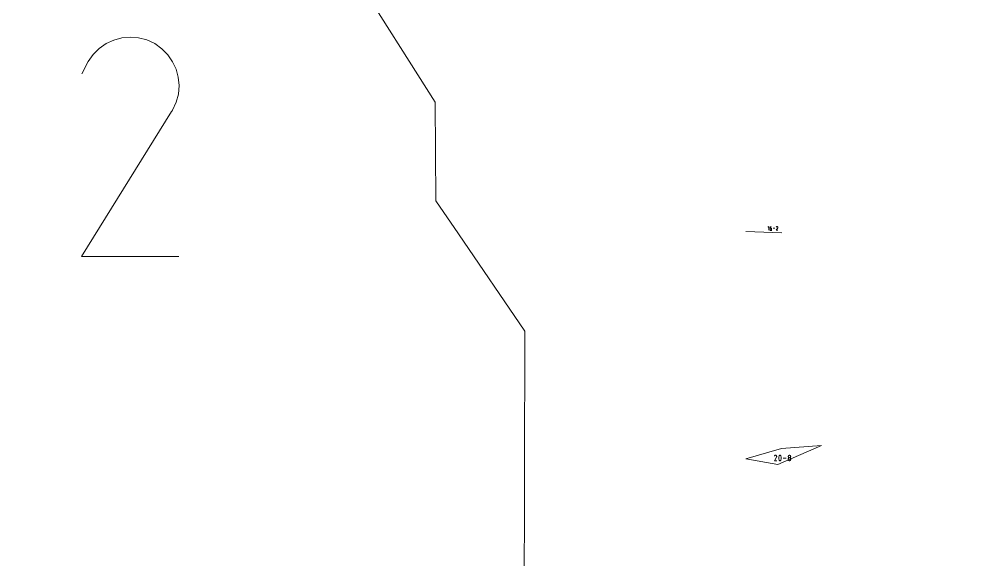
# Model space of a CAD drawing. Header units: millimetres. Extents: x -446 to 392, y -249 to 379.
# Drawn here: x 23.06 to 37.39, y 135.04 to 143.11 of the extents above; entities that cross this region are included whole.
import ezdxf

# ---------------------------------------------------------------- set-up
doc = ezdxf.new("R2010")
doc.units = ezdxf.units.MM
doc.header["$MEASUREMENT"] = 0
doc.layers.add('Layer 1', color=7, linetype='Continuous')

msp = doc.modelspace()

# ---------------------------------------------------------------- linework, layer by layer
at = {"layer": 'Layer 1', "color": 5, "lineweight": 0}
for points, knots in [([(-446.0374, -230.5655), (-446.0374, -230.5655), (392.1616, -230.5655), (392.1616, -230.5655), (392.1616, -230.5655), (392.1616, -230.5655), (392.1616, 379.0343), (392.1616, 379.0343), (392.1616, 379.0343), (392.1616, 379.0343), (-446.0374, 379.0343), (-446.0374, 379.0343), (-446.0374, 379.0343), (-446.0374, 379.0343), (-446.0374, -230.5655), (-446.0374, -230.5655)], [0, 0, 0, 0, 0.2, 0.2, 0.2, 0.2, 0.4, 0.4, 0.4, 0.4, 0.6, 0.6, 0.6, 0.6, 1, 1, 1, 1]), ([(28.9872, 131.7536), (28.9872, 131.7536), (29.598, 131.6073), (29.598, 131.6073), (29.598, 131.6073), (29.598, 131.6073), (30.603, 134.2362), (30.603, 134.2362), (30.603, 134.2362), (30.603, 134.2362), (30.6139, 138.4558), (30.6139, 138.4558), (30.6139, 138.4558), (30.6139, 138.4558), (29.6214, 139.9088), (29.6214, 139.9088), (29.6214, 139.9088), (29.6214, 139.9088), (29.2843, 140.403), (29.2843, 140.403), (29.2843, 140.403), (29.2843, 140.403), (29.2769, 141.8731), (29.2769, 141.8731), (29.2769, 141.8731), (29.2769, 141.8731), (28.0753, 143.7701), (28.0753, 143.7701), (28.0753, 143.7701), (28.0753, 143.7701), (26.1966, 146.2338), (26.1966, 146.2338), (26.1966, 146.2338), (26.1966, 146.2338), (24.2968, 147.62), (24.2968, 147.62), (24.2968, 147.62), (24.2968, 147.62), (23.4752, 148.1628), (23.4752, 148.1628), (23.4752, 148.1628), (23.4752, 148.1628), (21.9793, 149.0404), (21.9793, 149.0404), (21.9793, 149.0404), (21.9793, 149.0404), (21.7354, 150.7311), (21.7354, 150.7311), (21.7354, 150.7311), (21.7354, 150.7311), (18.9968, 152.5503), (18.9968, 152.5503), (18.9968, 152.5503), (18.9968, 152.5503), (18.1117, 152.5194), (18.1117, 152.5194), (18.1117, 152.5194), (18.1117, 152.5194), (18.1369, 153.9119), (18.1369, 153.9119), (18.1369, 153.9119), (18.1369, 153.9119), (17.8643, 154.365), (17.8643, 154.365), (17.8643, 154.365), (17.8643, 154.365), (16.0994, 153.8776), (16.0994, 153.8776), (16.0994, 153.8776), (16.0994, 153.8776), (14.8709, 153.1879), (14.8709, 153.1879), (14.8709, 153.1879), (14.8709, 153.1879), (14.0402, 151.4676), (14.0402, 151.4676), (14.0402, 151.4676), (14.0402, 151.4676), (12.8231, 150.4745), (12.8231, 150.4745), (12.8231, 150.4745), (12.8231, 150.4745), (12.1426, 149.8849), (12.1426, 149.8849), (12.1426, 149.8849), (12.1426, 149.8849), (12.6997, 148.7176), (12.6997, 148.7176), (12.6997, 148.7176), (12.6997, 148.7176), (12.0546, 147.5057), (12.0546, 147.5057), (12.0546, 147.5057), (12.0546, 147.5057), (11.8152, 147.0114), (11.8152, 147.0114), (11.8152, 147.0114), (11.8152, 147.0114), (11.401, 145.0225), (11.401, 145.0225), (11.401, 145.0225), (11.401, 145.0225), (10.3451, 143.9375), (10.3451, 143.9375), (10.3451, 143.9375), (10.3451, 143.9375), (10.3577, 143.0827), (10.3577, 143.0827), (10.3577, 143.0827), (10.3577, 143.0827), (10.8113, 142.6125), (10.8113, 142.6125), (10.8113, 142.6125), (10.8113, 142.6125), (11.8427, 141.536), (11.8427, 141.536), (11.8427, 141.536), (11.8427, 141.536), (12.1204, 140.6898), (12.1204, 140.6898), (12.1204, 140.6898), (12.1204, 140.6898), (13.0683, 139.4259), (13.0683, 139.4259), (13.0683, 139.4259), (13.0683, 139.4259), (12.8928, 138.5238), (12.8928, 138.5238), (12.8928, 138.5238), (12.8928, 138.5238), (13.8059, 137.3616), (13.8059, 137.3616), (13.8059, 137.3616), (13.8059, 137.3616), (14.2036, 136.9245), (14.2036, 136.9245), (14.2036, 136.9245), (14.2036, 136.9245), (14.8115, 136.4148), (14.8115, 136.4148), (14.8115, 136.4148), (14.8115, 136.4148), (16.9621, 134.6293), (16.9621, 134.6293), (16.9621, 134.6293), (16.9621, 134.6293), (17.6209, 134.1379), (17.6209, 134.1379), (17.6209, 134.1379), (17.6209, 134.1379), (19.4693, 132.982), (19.4693, 132.982), (19.4693, 132.982), (19.4693, 132.982), (20.9, 132.0856), (20.9, 132.0856), (20.9, 132.0856), (20.9, 132.0856), (20.7806, 132.6512), (20.7806, 132.6512), (20.7806, 132.6512), (20.7806, 132.6512), (20.9417, 133.234), (20.9417, 133.234), (20.9417, 133.234), (20.9417, 133.234), (21.212, 134.2151), (21.212, 134.2151), (21.212, 134.2151), (21.212, 134.2151), (22.097, 133.8917), (22.097, 133.8917), (22.097, 133.8917), (22.097, 133.8917), (25.0653, 132.7266), (25.0653, 132.7266), (25.0653, 132.7266), (25.0653, 132.7266), (25.6075, 132.5461), (25.6075, 132.5461), (25.6075, 132.5461), (25.6075, 132.5461), (28.1764, 131.9616), (28.1764, 131.9616), (28.1764, 131.9616), (28.1764, 131.9616), (28.9872, 131.7536), (28.9872, 131.7536)], [0, 0, 0, 0, 0.0208333, 0.0208333, 0.0208333, 0.0208333, 0.0416667, 0.0416667, 0.0416667, 0.0416667, 0.0625, 0.0625, 0.0625, 0.0625, 0.0833333, 0.0833333, 0.0833333, 0.0833333, 0.1041667, 0.1041667, 0.1041667, 0.1041667, 0.125, 0.125, 0.125, 0.125, 0.1458333, 0.1458333, 0.1458333, 0.1458333, 0.1666667, 0.1666667, 0.1666667, 0.1666667, 0.1875, 0.1875, 0.1875, 0.1875, 0.2083333, 0.2083333, 0.2083333, 0.2083333, 0.2291667, 0.2291667, 0.2291667, 0.2291667, 0.25, 0.25, 0.25, 0.25, 0.2708333, 0.2708333, 0.2708333, 0.2708333, 0.2916667, 0.2916667, 0.2916667, 0.2916667, 0.3125, 0.3125, 0.3125, 0.3125, 0.3333333, 0.3333333, 0.3333333, 0.3333333, 0.3541667, 0.3541667, 0.3541667, 0.3541667, 0.375, 0.375, 0.375, 0.375, 0.3958333, 0.3958333, 0.3958333, 0.3958333, 0.4166667, 0.4166667, 0.4166667, 0.4166667, 0.4375, 0.4375, 0.4375, 0.4375, 0.4583333, 0.4583333, 0.4583333, 0.4583333, 0.4791667, 0.4791667, 0.4791667, 0.4791667, 0.5, 0.5, 0.5, 0.5, 0.5208333, 0.5208333, 0.5208333, 0.5208333, 0.5416667, 0.5416667, 0.5416667, 0.5416667, 0.5625, 0.5625, 0.5625, 0.5625, 0.5833333, 0.5833333, 0.5833333, 0.5833333, 0.6041667, 0.6041667, 0.6041667, 0.6041667, 0.625, 0.625, 0.625, 0.625, 0.6458333, 0.6458333, 0.6458333, 0.6458333, 0.6666667, 0.6666667, 0.6666667, 0.6666667, 0.6875, 0.6875, 0.6875, 0.6875, 0.7083333, 0.7083333, 0.7083333, 0.7083333, 0.7291667, 0.7291667, 0.7291667, 0.7291667, 0.75, 0.75, 0.75, 0.75, 0.7708333, 0.7708333, 0.7708333, 0.7708333, 0.7916667, 0.7916667, 0.7916667, 0.7916667, 0.8125, 0.8125, 0.8125, 0.8125, 0.8333333, 0.8333333, 0.8333333, 0.8333333, 0.8541667, 0.8541667, 0.8541667, 0.8541667, 0.875, 0.875, 0.875, 0.875, 0.8958333, 0.8958333, 0.8958333, 0.8958333, 0.9166667, 0.9166667, 0.9166667, 0.9166667, 0.9375, 0.9375, 0.9375, 0.9375, 0.9583333, 0.9583333, 0.9583333, 0.9583333, 1, 1, 1, 1]), ([(33.9175, 139.9419), (33.9175, 139.9419), (34.4558, 139.9219), (34.4558, 139.9219), (34.4558, 139.9219), (34.4558, 139.9219), (33.9175, 139.9419), (33.9175, 139.9419)], [0, 0, 0, 0, 0.3333333, 0.3333333, 0.3333333, 0.3333333, 1, 1, 1, 1]), ([(34.3969, 136.4657), (34.3969, 136.4657), (35.05, 136.7468), (35.05, 136.7468), (35.05, 136.7468), (35.05, 136.7468), (34.4529, 136.7022), (34.4529, 136.7022), (34.4529, 136.7022), (34.4529, 136.7022), (33.9175, 136.5508), (33.9175, 136.5508), (33.9175, 136.5508), (33.9175, 136.5508), (34.3969, 136.4657), (34.3969, 136.4657)], [0, 0, 0, 0, 0.2, 0.2, 0.2, 0.2, 0.4, 0.4, 0.4, 0.4, 0.6, 0.6, 0.6, 0.6, 1, 1, 1, 1])]:
    msp.add_open_spline(points, degree=3, knots=knots, dxfattribs=at)
at = {"layer": 'Layer 1', "color": 1, "lineweight": 0}
for points, knots in [([(25.4458, 139.5694), (25.4458, 139.5694), (23.9906, 139.5694), (23.9906, 139.5694), (23.9906, 139.5694), (23.9906, 139.5694), (25.3356, 141.7348), (25.3356, 141.7348), (25.3356, 141.7348), (25.3356, 141.7348), (25.3356, 141.7348), (25.3356, 141.7348), (25.3356, 141.7348), (25.3356, 141.7348), (25.3367, 141.7366), (25.3367, 141.7366), (25.3367, 141.7366), (25.3367, 141.7366), (25.3384, 141.7388), (25.3384, 141.7388), (25.3384, 141.7388), (25.3384, 141.7388), (25.3401, 141.7406), (25.3401, 141.7406), (25.3401, 141.7406), (25.3401, 141.7406), (25.3413, 141.7428), (25.3413, 141.7428), (25.3413, 141.7428), (25.3413, 141.7428), (25.3424, 141.7451), (25.3424, 141.7451), (25.3424, 141.7451), (25.3424, 141.7451), (25.3441, 141.7468), (25.3441, 141.7468), (25.3441, 141.7468), (25.3441, 141.7468), (25.3453, 141.7497), (25.3453, 141.7497), (25.3453, 141.7497), (25.3453, 141.7497), (25.347, 141.752), (25.347, 141.752), (25.347, 141.752), (25.347, 141.752), (25.3481, 141.7543), (25.3481, 141.7543), (25.3481, 141.7543), (25.3481, 141.7543), (25.3481, 141.7543), (25.3481, 141.7543), (25.3481, 141.7543), (25.3481, 141.7543), (25.4036, 141.8737), (25.4036, 141.8737), (25.4036, 141.8737), (25.4036, 141.8737), (25.4361, 141.9971), (25.4361, 141.9971), (25.4361, 141.9971), (25.4361, 141.9971), (25.4464, 142.1222), (25.4464, 142.1222), (25.4464, 142.1222), (25.4464, 142.1222), (25.435, 142.2468), (25.435, 142.2468), (25.435, 142.2468), (25.435, 142.2468), (25.403, 142.3662), (25.403, 142.3662), (25.403, 142.3662), (25.403, 142.3662), (25.351, 142.4793), (25.351, 142.4793), (25.351, 142.4793), (25.351, 142.4793), (25.2801, 142.5833), (25.2801, 142.5833), (25.2801, 142.5833), (25.2801, 142.5833), (25.1904, 142.6742), (25.1904, 142.6742), (25.1904, 142.6742), (25.1904, 142.6742), (25.0836, 142.7502), (25.0836, 142.7502), (25.0836, 142.7502), (25.0836, 142.7502), (25.0836, 142.7502), (25.0836, 142.7502), (25.0836, 142.7502), (25.0836, 142.7502), (24.9642, 142.805), (24.9642, 142.805), (24.9642, 142.805), (24.9642, 142.805), (24.8402, 142.837), (24.8402, 142.837), (24.8402, 142.837), (24.8402, 142.837), (24.7151, 142.8467), (24.7151, 142.8467), (24.7151, 142.8467), (24.7151, 142.8467), (24.5911, 142.8353), (24.5911, 142.8353), (24.5911, 142.8353), (24.5911, 142.8353), (24.4711, 142.8033), (24.4711, 142.8033), (24.4711, 142.8033), (24.4711, 142.8033), (24.3579, 142.7507), (24.3579, 142.7507), (24.3579, 142.7507), (24.3579, 142.7507), (24.2545, 142.6793), (24.2545, 142.6793), (24.2545, 142.6793), (24.2545, 142.6793), (24.1637, 142.5896), (24.1637, 142.5896), (24.1637, 142.5896), (24.1637, 142.5896), (24.0877, 142.4822), (24.0877, 142.4822), (24.0877, 142.4822), (24.0877, 142.4822), (23.9923, 142.2988), (23.9923, 142.2988)], [0, 0, 0, 0, 0.0294118, 0.0294118, 0.0294118, 0.0294118, 0.0588235, 0.0588235, 0.0588235, 0.0588235, 0.0882353, 0.0882353, 0.0882353, 0.0882353, 0.1176471, 0.1176471, 0.1176471, 0.1176471, 0.1470588, 0.1470588, 0.1470588, 0.1470588, 0.1764706, 0.1764706, 0.1764706, 0.1764706, 0.2058824, 0.2058824, 0.2058824, 0.2058824, 0.2352941, 0.2352941, 0.2352941, 0.2352941, 0.2647059, 0.2647059, 0.2647059, 0.2647059, 0.2941176, 0.2941176, 0.2941176, 0.2941176, 0.3235294, 0.3235294, 0.3235294, 0.3235294, 0.3529412, 0.3529412, 0.3529412, 0.3529412, 0.3823529, 0.3823529, 0.3823529, 0.3823529, 0.4117647, 0.4117647, 0.4117647, 0.4117647, 0.4411765, 0.4411765, 0.4411765, 0.4411765, 0.4705882, 0.4705882, 0.4705882, 0.4705882, 0.5, 0.5, 0.5, 0.5, 0.5294118, 0.5294118, 0.5294118, 0.5294118, 0.5588235, 0.5588235, 0.5588235, 0.5588235, 0.5882353, 0.5882353, 0.5882353, 0.5882353, 0.6176471, 0.6176471, 0.6176471, 0.6176471, 0.6470588, 0.6470588, 0.6470588, 0.6470588, 0.6764706, 0.6764706, 0.6764706, 0.6764706, 0.7058824, 0.7058824, 0.7058824, 0.7058824, 0.7352941, 0.7352941, 0.7352941, 0.7352941, 0.7647059, 0.7647059, 0.7647059, 0.7647059, 0.7941176, 0.7941176, 0.7941176, 0.7941176, 0.8235294, 0.8235294, 0.8235294, 0.8235294, 0.8529412, 0.8529412, 0.8529412, 0.8529412, 0.8823529, 0.8823529, 0.8823529, 0.8823529, 0.9117647, 0.9117647, 0.9117647, 0.9117647, 0.9411765, 0.9411765, 0.9411765, 0.9411765, 1, 1, 1, 1]), ([(34.2603, 139.9647), (34.2603, 139.9647), (34.2603, 140.0185), (34.2603, 140.0185), (34.2603, 140.0185), (34.2603, 140.0185), (34.2484, 140.0065), (34.2484, 140.0065)], [0, 0, 0, 0, 0.3333333, 0.3333333, 0.3333333, 0.3333333, 1, 1, 1, 1]), ([(34.2981, 140.0185), (34.2981, 140.0185), (34.2981, 140.0185), (34.2981, 140.0185), (34.2981, 140.0185), (34.2981, 140.0185), (34.2946, 140.0173), (34.2946, 140.0173), (34.2946, 140.0173), (34.2946, 140.0173), (34.2918, 140.0156), (34.2918, 140.0156), (34.2918, 140.0156), (34.2918, 140.0156), (34.2889, 140.0133), (34.2889, 140.0133), (34.2889, 140.0133), (34.2889, 140.0133), (34.2866, 140.0105), (34.2866, 140.0105), (34.2866, 140.0105), (34.2866, 140.0105), (34.2843, 140.0082), (34.2843, 140.0082), (34.2843, 140.0082), (34.2843, 140.0082), (34.2826, 140.0047), (34.2826, 140.0047), (34.2826, 140.0047), (34.2826, 140.0047), (34.2815, 140.0013), (34.2815, 140.0013), (34.2815, 140.0013), (34.2815, 140.0013), (34.2803, 139.9985), (34.2803, 139.9985), (34.2803, 139.9985), (34.2803, 139.9985), (34.2803, 139.9945), (34.2803, 139.9945), (34.2803, 139.9945), (34.2803, 139.9945), (34.2803, 139.9767), (34.2803, 139.9767), (34.2803, 139.9767), (34.2803, 139.9767), (34.2803, 139.975), (34.2803, 139.975), (34.2803, 139.975), (34.2803, 139.975), (34.2809, 139.9727), (34.2809, 139.9727), (34.2809, 139.9727), (34.2809, 139.9727), (34.2821, 139.9705), (34.2821, 139.9705), (34.2821, 139.9705), (34.2821, 139.9705), (34.2832, 139.9693), (34.2832, 139.9693), (34.2832, 139.9693), (34.2832, 139.9693), (34.2843, 139.9676), (34.2843, 139.9676), (34.2843, 139.9676), (34.2843, 139.9676), (34.2861, 139.9665), (34.2861, 139.9665), (34.2861, 139.9665), (34.2861, 139.9665), (34.2883, 139.9653), (34.2883, 139.9653), (34.2883, 139.9653), (34.2883, 139.9653), (34.2901, 139.9653), (34.2901, 139.9653), (34.2901, 139.9653), (34.2901, 139.9653), (34.2923, 139.9647), (34.2923, 139.9647), (34.2923, 139.9647), (34.2923, 139.9647), (34.2923, 139.9647), (34.2923, 139.9647), (34.2923, 139.9647), (34.2923, 139.9647), (34.2946, 139.9653), (34.2946, 139.9653), (34.2946, 139.9653), (34.2946, 139.9653), (34.2963, 139.9653), (34.2963, 139.9653), (34.2963, 139.9653), (34.2963, 139.9653), (34.2981, 139.9665), (34.2981, 139.9665), (34.2981, 139.9665), (34.2981, 139.9665), (34.2998, 139.9676), (34.2998, 139.9676), (34.2998, 139.9676), (34.2998, 139.9676), (34.3015, 139.9693), (34.3015, 139.9693), (34.3015, 139.9693), (34.3015, 139.9693), (34.3026, 139.9705), (34.3026, 139.9705), (34.3026, 139.9705), (34.3026, 139.9705), (34.3032, 139.9727), (34.3032, 139.9727), (34.3032, 139.9727), (34.3032, 139.9727), (34.3038, 139.975), (34.3038, 139.975), (34.3038, 139.975), (34.3038, 139.975), (34.3038, 139.9767), (34.3038, 139.9767), (34.3038, 139.9767), (34.3038, 139.9767), (34.3038, 139.983), (34.3038, 139.983), (34.3038, 139.983), (34.3038, 139.983), (34.3038, 139.9847), (34.3038, 139.9847), (34.3038, 139.9847), (34.3038, 139.9847), (34.3032, 139.987), (34.3032, 139.987), (34.3032, 139.987), (34.3032, 139.987), (34.3026, 139.9887), (34.3026, 139.9887), (34.3026, 139.9887), (34.3026, 139.9887), (34.3015, 139.9905), (34.3015, 139.9905), (34.3015, 139.9905), (34.3015, 139.9905), (34.2998, 139.9916), (34.2998, 139.9916), (34.2998, 139.9916), (34.2998, 139.9916), (34.2981, 139.9933), (34.2981, 139.9933), (34.2981, 139.9933), (34.2981, 139.9933), (34.2963, 139.9939), (34.2963, 139.9939), (34.2963, 139.9939), (34.2963, 139.9939), (34.2946, 139.9945), (34.2946, 139.9945), (34.2946, 139.9945), (34.2946, 139.9945), (34.2923, 139.9945), (34.2923, 139.9945), (34.2923, 139.9945), (34.2923, 139.9945), (34.2803, 139.9945), (34.2803, 139.9945)], [0, 0, 0, 0, 0.0238095, 0.0238095, 0.0238095, 0.0238095, 0.047619, 0.047619, 0.047619, 0.047619, 0.0714286, 0.0714286, 0.0714286, 0.0714286, 0.0952381, 0.0952381, 0.0952381, 0.0952381, 0.1190476, 0.1190476, 0.1190476, 0.1190476, 0.1428571, 0.1428571, 0.1428571, 0.1428571, 0.1666667, 0.1666667, 0.1666667, 0.1666667, 0.1904762, 0.1904762, 0.1904762, 0.1904762, 0.2142857, 0.2142857, 0.2142857, 0.2142857, 0.2380952, 0.2380952, 0.2380952, 0.2380952, 0.2619048, 0.2619048, 0.2619048, 0.2619048, 0.2857143, 0.2857143, 0.2857143, 0.2857143, 0.3095238, 0.3095238, 0.3095238, 0.3095238, 0.3333333, 0.3333333, 0.3333333, 0.3333333, 0.3571429, 0.3571429, 0.3571429, 0.3571429, 0.3809524, 0.3809524, 0.3809524, 0.3809524, 0.4047619, 0.4047619, 0.4047619, 0.4047619, 0.4285714, 0.4285714, 0.4285714, 0.4285714, 0.452381, 0.452381, 0.452381, 0.452381, 0.4761905, 0.4761905, 0.4761905, 0.4761905, 0.5, 0.5, 0.5, 0.5, 0.5238095, 0.5238095, 0.5238095, 0.5238095, 0.547619, 0.547619, 0.547619, 0.547619, 0.5714286, 0.5714286, 0.5714286, 0.5714286, 0.5952381, 0.5952381, 0.5952381, 0.5952381, 0.6190476, 0.6190476, 0.6190476, 0.6190476, 0.6428571, 0.6428571, 0.6428571, 0.6428571, 0.6666667, 0.6666667, 0.6666667, 0.6666667, 0.6904762, 0.6904762, 0.6904762, 0.6904762, 0.7142857, 0.7142857, 0.7142857, 0.7142857, 0.7380952, 0.7380952, 0.7380952, 0.7380952, 0.7619048, 0.7619048, 0.7619048, 0.7619048, 0.7857143, 0.7857143, 0.7857143, 0.7857143, 0.8095238, 0.8095238, 0.8095238, 0.8095238, 0.8333333, 0.8333333, 0.8333333, 0.8333333, 0.8571429, 0.8571429, 0.8571429, 0.8571429, 0.8809524, 0.8809524, 0.8809524, 0.8809524, 0.9047619, 0.9047619, 0.9047619, 0.9047619, 0.9285714, 0.9285714, 0.9285714, 0.9285714, 0.952381, 0.952381, 0.952381, 0.952381, 1, 1, 1, 1]), ([(34.3969, 139.9647), (34.3969, 139.9647), (34.3729, 139.9647), (34.3729, 139.9647), (34.3729, 139.9647), (34.3729, 139.9647), (34.3952, 140.0002), (34.3952, 140.0002), (34.3952, 140.0002), (34.3952, 140.0002), (34.3952, 140.0002), (34.3952, 140.0002), (34.3952, 140.0002), (34.3952, 140.0002), (34.3958, 140.0007), (34.3958, 140.0007), (34.3958, 140.0007), (34.3958, 140.0007), (34.3958, 140.0007), (34.3958, 140.0007), (34.3958, 140.0007), (34.3958, 140.0007), (34.3963, 140.0025), (34.3963, 140.0025), (34.3963, 140.0025), (34.3963, 140.0025), (34.3969, 140.0042), (34.3969, 140.0042), (34.3969, 140.0042), (34.3969, 140.0042), (34.3969, 140.0065), (34.3969, 140.0065), (34.3969, 140.0065), (34.3969, 140.0065), (34.3969, 140.0082), (34.3969, 140.0082), (34.3969, 140.0082), (34.3969, 140.0082), (34.3963, 140.0105), (34.3963, 140.0105), (34.3963, 140.0105), (34.3963, 140.0105), (34.3958, 140.0127), (34.3958, 140.0127), (34.3958, 140.0127), (34.3958, 140.0127), (34.3946, 140.0139), (34.3946, 140.0139), (34.3946, 140.0139), (34.3946, 140.0139), (34.3929, 140.0156), (34.3929, 140.0156), (34.3929, 140.0156), (34.3929, 140.0156), (34.3912, 140.0167), (34.3912, 140.0167), (34.3912, 140.0167), (34.3912, 140.0167), (34.3912, 140.0167), (34.3912, 140.0167), (34.3912, 140.0167), (34.3912, 140.0167), (34.3889, 140.0179), (34.3889, 140.0179), (34.3889, 140.0179), (34.3889, 140.0179), (34.3872, 140.0185), (34.3872, 140.0185), (34.3872, 140.0185), (34.3872, 140.0185), (34.3849, 140.0185), (34.3849, 140.0185), (34.3849, 140.0185), (34.3849, 140.0185), (34.3832, 140.0179), (34.3832, 140.0179), (34.3832, 140.0179), (34.3832, 140.0179), (34.3815, 140.0179), (34.3815, 140.0179), (34.3815, 140.0179), (34.3815, 140.0179), (34.3792, 140.0167), (34.3792, 140.0167), (34.3792, 140.0167), (34.3792, 140.0167), (34.3775, 140.0156), (34.3775, 140.0156), (34.3775, 140.0156), (34.3775, 140.0156), (34.3763, 140.0145), (34.3763, 140.0145), (34.3763, 140.0145), (34.3763, 140.0145), (34.3752, 140.0127), (34.3752, 140.0127), (34.3752, 140.0127), (34.3752, 140.0127), (34.3735, 140.0093), (34.3735, 140.0093)], [0, 0, 0, 0, 0.0384615, 0.0384615, 0.0384615, 0.0384615, 0.0769231, 0.0769231, 0.0769231, 0.0769231, 0.1153846, 0.1153846, 0.1153846, 0.1153846, 0.1538462, 0.1538462, 0.1538462, 0.1538462, 0.1923077, 0.1923077, 0.1923077, 0.1923077, 0.2307692, 0.2307692, 0.2307692, 0.2307692, 0.2692308, 0.2692308, 0.2692308, 0.2692308, 0.3076923, 0.3076923, 0.3076923, 0.3076923, 0.3461538, 0.3461538, 0.3461538, 0.3461538, 0.3846154, 0.3846154, 0.3846154, 0.3846154, 0.4230769, 0.4230769, 0.4230769, 0.4230769, 0.4615385, 0.4615385, 0.4615385, 0.4615385, 0.5, 0.5, 0.5, 0.5, 0.5384615, 0.5384615, 0.5384615, 0.5384615, 0.5769231, 0.5769231, 0.5769231, 0.5769231, 0.6153846, 0.6153846, 0.6153846, 0.6153846, 0.6538462, 0.6538462, 0.6538462, 0.6538462, 0.6923077, 0.6923077, 0.6923077, 0.6923077, 0.7307692, 0.7307692, 0.7307692, 0.7307692, 0.7692308, 0.7692308, 0.7692308, 0.7692308, 0.8076923, 0.8076923, 0.8076923, 0.8076923, 0.8461538, 0.8461538, 0.8461538, 0.8461538, 0.8846154, 0.8846154, 0.8846154, 0.8846154, 0.9230769, 0.9230769, 0.9230769, 0.9230769, 1, 1, 1, 1]), ([(34.3798, 136.5205), (34.3798, 136.5205), (34.3438, 136.5205), (34.3438, 136.5205), (34.3438, 136.5205), (34.3438, 136.5205), (34.3769, 136.5742), (34.3769, 136.5742), (34.3769, 136.5742), (34.3769, 136.5742), (34.3769, 136.5742), (34.3769, 136.5742), (34.3769, 136.5742), (34.3769, 136.5742), (34.3775, 136.5748), (34.3775, 136.5748), (34.3775, 136.5748), (34.3775, 136.5748), (34.3775, 136.5748), (34.3775, 136.5748), (34.3775, 136.5748), (34.3775, 136.5748), (34.3786, 136.5777), (34.3786, 136.5777), (34.3786, 136.5777), (34.3786, 136.5777), (34.3792, 136.5811), (34.3792, 136.5811), (34.3792, 136.5811), (34.3792, 136.5811), (34.3798, 136.584), (34.3798, 136.584), (34.3798, 136.584), (34.3798, 136.584), (34.3792, 136.5874), (34.3792, 136.5874), (34.3792, 136.5874), (34.3792, 136.5874), (34.3786, 136.5902), (34.3786, 136.5902), (34.3786, 136.5902), (34.3786, 136.5902), (34.3775, 136.5931), (34.3775, 136.5931), (34.3775, 136.5931), (34.3775, 136.5931), (34.3758, 136.5954), (34.3758, 136.5954), (34.3758, 136.5954), (34.3758, 136.5954), (34.3735, 136.5977), (34.3735, 136.5977), (34.3735, 136.5977), (34.3735, 136.5977), (34.3706, 136.5994), (34.3706, 136.5994), (34.3706, 136.5994), (34.3706, 136.5994), (34.3706, 136.5994), (34.3706, 136.5994), (34.3706, 136.5994), (34.3706, 136.5994), (34.3678, 136.6011), (34.3678, 136.6011), (34.3678, 136.6011), (34.3678, 136.6011), (34.3649, 136.6017), (34.3649, 136.6017), (34.3649, 136.6017), (34.3649, 136.6017), (34.3615, 136.6022), (34.3615, 136.6022), (34.3615, 136.6022), (34.3615, 136.6022), (34.3586, 136.6017), (34.3586, 136.6017), (34.3586, 136.6017), (34.3586, 136.6017), (34.3552, 136.6011), (34.3552, 136.6011), (34.3552, 136.6011), (34.3552, 136.6011), (34.3529, 136.5994), (34.3529, 136.5994), (34.3529, 136.5994), (34.3529, 136.5994), (34.3501, 136.5977), (34.3501, 136.5977), (34.3501, 136.5977), (34.3501, 136.5977), (34.3478, 136.5954), (34.3478, 136.5954), (34.3478, 136.5954), (34.3478, 136.5954), (34.3461, 136.5931), (34.3461, 136.5931), (34.3461, 136.5931), (34.3461, 136.5931), (34.3438, 136.5885), (34.3438, 136.5885)], [0, 0, 0, 0, 0.0384615, 0.0384615, 0.0384615, 0.0384615, 0.0769231, 0.0769231, 0.0769231, 0.0769231, 0.1153846, 0.1153846, 0.1153846, 0.1153846, 0.1538462, 0.1538462, 0.1538462, 0.1538462, 0.1923077, 0.1923077, 0.1923077, 0.1923077, 0.2307692, 0.2307692, 0.2307692, 0.2307692, 0.2692308, 0.2692308, 0.2692308, 0.2692308, 0.3076923, 0.3076923, 0.3076923, 0.3076923, 0.3461538, 0.3461538, 0.3461538, 0.3461538, 0.3846154, 0.3846154, 0.3846154, 0.3846154, 0.4230769, 0.4230769, 0.4230769, 0.4230769, 0.4615385, 0.4615385, 0.4615385, 0.4615385, 0.5, 0.5, 0.5, 0.5, 0.5384615, 0.5384615, 0.5384615, 0.5384615, 0.5769231, 0.5769231, 0.5769231, 0.5769231, 0.6153846, 0.6153846, 0.6153846, 0.6153846, 0.6538462, 0.6538462, 0.6538462, 0.6538462, 0.6923077, 0.6923077, 0.6923077, 0.6923077, 0.7307692, 0.7307692, 0.7307692, 0.7307692, 0.7692308, 0.7692308, 0.7692308, 0.7692308, 0.8076923, 0.8076923, 0.8076923, 0.8076923, 0.8461538, 0.8461538, 0.8461538, 0.8461538, 0.8846154, 0.8846154, 0.8846154, 0.8846154, 0.9230769, 0.9230769, 0.9230769, 0.9230769, 1, 1, 1, 1]), ([(34.4232, 136.5217), (34.4232, 136.5217), (34.4232, 136.5217), (34.4232, 136.5217), (34.4232, 136.5217), (34.4232, 136.5217), (34.4249, 136.5211), (34.4249, 136.5211), (34.4249, 136.5211), (34.4249, 136.5211), (34.4272, 136.5205), (34.4272, 136.5205), (34.4272, 136.5205), (34.4272, 136.5205), (34.4295, 136.5205), (34.4295, 136.5205), (34.4295, 136.5205), (34.4295, 136.5205), (34.4312, 136.5211), (34.4312, 136.5211), (34.4312, 136.5211), (34.4312, 136.5211), (34.4329, 136.5211), (34.4329, 136.5211), (34.4329, 136.5211), (34.4329, 136.5211), (34.4346, 136.5222), (34.4346, 136.5222), (34.4346, 136.5222), (34.4346, 136.5222), (34.4363, 136.5234), (34.4363, 136.5234), (34.4363, 136.5234), (34.4363, 136.5234), (34.4375, 136.5251), (34.4375, 136.5251), (34.4375, 136.5251), (34.4375, 136.5251), (34.4386, 136.5268), (34.4386, 136.5268), (34.4386, 136.5268), (34.4386, 136.5268), (34.4386, 136.5268), (34.4386, 136.5268), (34.4386, 136.5268), (34.4386, 136.5268), (34.4415, 136.5342), (34.4415, 136.5342), (34.4415, 136.5342), (34.4415, 136.5342), (34.4438, 136.5417), (34.4438, 136.5417), (34.4438, 136.5417), (34.4438, 136.5417), (34.4455, 136.5497), (34.4455, 136.5497), (34.4455, 136.5497), (34.4455, 136.5497), (34.4466, 136.5571), (34.4466, 136.5571), (34.4466, 136.5571), (34.4466, 136.5571), (34.4466, 136.5651), (34.4466, 136.5651), (34.4466, 136.5651), (34.4466, 136.5651), (34.4455, 136.5731), (34.4455, 136.5731), (34.4455, 136.5731), (34.4455, 136.5731), (34.4438, 136.5805), (34.4438, 136.5805), (34.4438, 136.5805), (34.4438, 136.5805), (34.4415, 136.5885), (34.4415, 136.5885), (34.4415, 136.5885), (34.4415, 136.5885), (34.4386, 136.5954), (34.4386, 136.5954), (34.4386, 136.5954), (34.4386, 136.5954), (34.4386, 136.5954), (34.4386, 136.5954), (34.4386, 136.5954), (34.4386, 136.5954), (34.438, 136.5965), (34.438, 136.5965), (34.438, 136.5965), (34.438, 136.5965), (34.4375, 136.5971), (34.4375, 136.5971), (34.4375, 136.5971), (34.4375, 136.5971), (34.4369, 136.5977), (34.4369, 136.5977), (34.4369, 136.5977), (34.4369, 136.5977), (34.4363, 136.5982), (34.4363, 136.5982), (34.4363, 136.5982), (34.4363, 136.5982), (34.4358, 136.5988), (34.4358, 136.5988), (34.4358, 136.5988), (34.4358, 136.5988), (34.4352, 136.5994), (34.4352, 136.5994), (34.4352, 136.5994), (34.4352, 136.5994), (34.4346, 136.6), (34.4346, 136.6), (34.4346, 136.6), (34.4346, 136.6), (34.434, 136.6005), (34.434, 136.6005), (34.434, 136.6005), (34.434, 136.6005), (34.4335, 136.6005), (34.4335, 136.6005), (34.4335, 136.6005), (34.4335, 136.6005), (34.4335, 136.6005), (34.4335, 136.6005), (34.4335, 136.6005), (34.4335, 136.6005), (34.4312, 136.6017), (34.4312, 136.6017), (34.4312, 136.6017), (34.4312, 136.6017), (34.4295, 136.6017), (34.4295, 136.6017), (34.4295, 136.6017), (34.4295, 136.6017), (34.4272, 136.6017), (34.4272, 136.6017), (34.4272, 136.6017), (34.4272, 136.6017), (34.4255, 136.6017), (34.4255, 136.6017), (34.4255, 136.6017), (34.4255, 136.6017), (34.4238, 136.6011), (34.4238, 136.6011), (34.4238, 136.6011), (34.4238, 136.6011), (34.422, 136.6), (34.422, 136.6), (34.422, 136.6), (34.422, 136.6), (34.4203, 136.5988), (34.4203, 136.5988), (34.4203, 136.5988), (34.4203, 136.5988), (34.4192, 136.5971), (34.4192, 136.5971), (34.4192, 136.5971), (34.4192, 136.5971), (34.418, 136.5954), (34.418, 136.5954), (34.418, 136.5954), (34.418, 136.5954), (34.418, 136.5954), (34.418, 136.5954), (34.418, 136.5954), (34.418, 136.5954), (34.4152, 136.5885), (34.4152, 136.5885), (34.4152, 136.5885), (34.4152, 136.5885), (34.4129, 136.5805), (34.4129, 136.5805), (34.4129, 136.5805), (34.4129, 136.5805), (34.4112, 136.5731), (34.4112, 136.5731), (34.4112, 136.5731), (34.4112, 136.5731), (34.41, 136.5651), (34.41, 136.5651), (34.41, 136.5651), (34.41, 136.5651), (34.41, 136.5571), (34.41, 136.5571), (34.41, 136.5571), (34.41, 136.5571), (34.4112, 136.5497), (34.4112, 136.5497), (34.4112, 136.5497), (34.4112, 136.5497), (34.4129, 136.5417), (34.4129, 136.5417), (34.4129, 136.5417), (34.4129, 136.5417), (34.4152, 136.5342), (34.4152, 136.5342), (34.4152, 136.5342), (34.4152, 136.5342), (34.418, 136.5268), (34.418, 136.5268), (34.418, 136.5268), (34.418, 136.5268), (34.418, 136.5268), (34.418, 136.5268), (34.418, 136.5268), (34.418, 136.5268), (34.4186, 136.5262), (34.4186, 136.5262), (34.4186, 136.5262), (34.4186, 136.5262), (34.4192, 136.5251), (34.4192, 136.5251), (34.4192, 136.5251), (34.4192, 136.5251), (34.4192, 136.5245), (34.4192, 136.5245), (34.4192, 136.5245), (34.4192, 136.5245), (34.4203, 136.524), (34.4203, 136.524), (34.4203, 136.524), (34.4203, 136.524), (34.4203, 136.5234), (34.4203, 136.5234), (34.4203, 136.5234), (34.4203, 136.5234), (34.4209, 136.5228), (34.4209, 136.5228), (34.4209, 136.5228), (34.4209, 136.5228), (34.422, 136.5222), (34.422, 136.5222), (34.422, 136.5222), (34.422, 136.5222), (34.4226, 136.5222), (34.4226, 136.5222), (34.4226, 136.5222), (34.4226, 136.5222), (34.4232, 136.5217), (34.4232, 136.5217)], [0, 0, 0, 0, 0.0163934, 0.0163934, 0.0163934, 0.0163934, 0.0327869, 0.0327869, 0.0327869, 0.0327869, 0.0491803, 0.0491803, 0.0491803, 0.0491803, 0.0655738, 0.0655738, 0.0655738, 0.0655738, 0.0819672, 0.0819672, 0.0819672, 0.0819672, 0.0983607, 0.0983607, 0.0983607, 0.0983607, 0.1147541, 0.1147541, 0.1147541, 0.1147541, 0.1311475, 0.1311475, 0.1311475, 0.1311475, 0.147541, 0.147541, 0.147541, 0.147541, 0.1639344, 0.1639344, 0.1639344, 0.1639344, 0.1803279, 0.1803279, 0.1803279, 0.1803279, 0.1967213, 0.1967213, 0.1967213, 0.1967213, 0.2131148, 0.2131148, 0.2131148, 0.2131148, 0.2295082, 0.2295082, 0.2295082, 0.2295082, 0.2459016, 0.2459016, 0.2459016, 0.2459016, 0.2622951, 0.2622951, 0.2622951, 0.2622951, 0.2786885, 0.2786885, 0.2786885, 0.2786885, 0.295082, 0.295082, 0.295082, 0.295082, 0.3114754, 0.3114754, 0.3114754, 0.3114754, 0.3278689, 0.3278689, 0.3278689, 0.3278689, 0.3442623, 0.3442623, 0.3442623, 0.3442623, 0.3606557, 0.3606557, 0.3606557, 0.3606557, 0.3770492, 0.3770492, 0.3770492, 0.3770492, 0.3934426, 0.3934426, 0.3934426, 0.3934426, 0.4098361, 0.4098361, 0.4098361, 0.4098361, 0.4262295, 0.4262295, 0.4262295, 0.4262295, 0.442623, 0.442623, 0.442623, 0.442623, 0.4590164, 0.4590164, 0.4590164, 0.4590164, 0.4754098, 0.4754098, 0.4754098, 0.4754098, 0.4918033, 0.4918033, 0.4918033, 0.4918033, 0.5081967, 0.5081967, 0.5081967, 0.5081967, 0.5245902, 0.5245902, 0.5245902, 0.5245902, 0.5409836, 0.5409836, 0.5409836, 0.5409836, 0.557377, 0.557377, 0.557377, 0.557377, 0.5737705, 0.5737705, 0.5737705, 0.5737705, 0.5901639, 0.5901639, 0.5901639, 0.5901639, 0.6065574, 0.6065574, 0.6065574, 0.6065574, 0.6229508, 0.6229508, 0.6229508, 0.6229508, 0.6393443, 0.6393443, 0.6393443, 0.6393443, 0.6557377, 0.6557377, 0.6557377, 0.6557377, 0.6721311, 0.6721311, 0.6721311, 0.6721311, 0.6885246, 0.6885246, 0.6885246, 0.6885246, 0.704918, 0.704918, 0.704918, 0.704918, 0.7213115, 0.7213115, 0.7213115, 0.7213115, 0.7377049, 0.7377049, 0.7377049, 0.7377049, 0.7540984, 0.7540984, 0.7540984, 0.7540984, 0.7704918, 0.7704918, 0.7704918, 0.7704918, 0.7868852, 0.7868852, 0.7868852, 0.7868852, 0.8032787, 0.8032787, 0.8032787, 0.8032787, 0.8196721, 0.8196721, 0.8196721, 0.8196721, 0.8360656, 0.8360656, 0.8360656, 0.8360656, 0.852459, 0.852459, 0.852459, 0.852459, 0.8688525, 0.8688525, 0.8688525, 0.8688525, 0.8852459, 0.8852459, 0.8852459, 0.8852459, 0.9016393, 0.9016393, 0.9016393, 0.9016393, 0.9180328, 0.9180328, 0.9180328, 0.9180328, 0.9344262, 0.9344262, 0.9344262, 0.9344262, 0.9508197, 0.9508197, 0.9508197, 0.9508197, 0.9672131, 0.9672131, 0.9672131, 0.9672131, 1, 1, 1, 1]), ([(34.5883, 136.584), (34.5883, 136.584), (34.5883, 136.584), (34.5883, 136.584), (34.5883, 136.584), (34.5883, 136.584), (34.5877, 136.5874), (34.5877, 136.5874), (34.5877, 136.5874), (34.5877, 136.5874), (34.5872, 136.5902), (34.5872, 136.5902), (34.5872, 136.5902), (34.5872, 136.5902), (34.586, 136.5931), (34.586, 136.5931), (34.586, 136.5931), (34.586, 136.5931), (34.5843, 136.5954), (34.5843, 136.5954), (34.5843, 136.5954), (34.5843, 136.5954), (34.582, 136.5977), (34.582, 136.5977), (34.582, 136.5977), (34.582, 136.5977), (34.5792, 136.5994), (34.5792, 136.5994), (34.5792, 136.5994), (34.5792, 136.5994), (34.5763, 136.6005), (34.5763, 136.6005), (34.5763, 136.6005), (34.5763, 136.6005), (34.5735, 136.6017), (34.5735, 136.6017), (34.5735, 136.6017), (34.5735, 136.6017), (34.57, 136.6017), (34.57, 136.6017), (34.57, 136.6017), (34.57, 136.6017), (34.57, 136.6017), (34.57, 136.6017), (34.57, 136.6017), (34.57, 136.6017), (34.5672, 136.6017), (34.5672, 136.6017), (34.5672, 136.6017), (34.5672, 136.6017), (34.5637, 136.6005), (34.5637, 136.6005), (34.5637, 136.6005), (34.5637, 136.6005), (34.5609, 136.5994), (34.5609, 136.5994), (34.5609, 136.5994), (34.5609, 136.5994), (34.5586, 136.5977), (34.5586, 136.5977), (34.5586, 136.5977), (34.5586, 136.5977), (34.5563, 136.5954), (34.5563, 136.5954), (34.5563, 136.5954), (34.5563, 136.5954), (34.5546, 136.5931), (34.5546, 136.5931), (34.5546, 136.5931), (34.5546, 136.5931), (34.5535, 136.5902), (34.5535, 136.5902), (34.5535, 136.5902), (34.5535, 136.5902), (34.5523, 136.5874), (34.5523, 136.5874), (34.5523, 136.5874), (34.5523, 136.5874), (34.5517, 136.584), (34.5517, 136.584), (34.5517, 136.584), (34.5517, 136.584), (34.5517, 136.584), (34.5517, 136.584), (34.5517, 136.584), (34.5517, 136.584), (34.5523, 136.5805), (34.5523, 136.5805), (34.5523, 136.5805), (34.5523, 136.5805), (34.5535, 136.5777), (34.5535, 136.5777), (34.5535, 136.5777), (34.5535, 136.5777), (34.5546, 136.5748), (34.5546, 136.5748), (34.5546, 136.5748), (34.5546, 136.5748), (34.5563, 136.572), (34.5563, 136.572), (34.5563, 136.572), (34.5563, 136.572), (34.5586, 136.5702), (34.5586, 136.5702), (34.5586, 136.5702), (34.5586, 136.5702), (34.5609, 136.568), (34.5609, 136.568), (34.5609, 136.568), (34.5609, 136.568), (34.5637, 136.5668), (34.5637, 136.5668), (34.5637, 136.5668), (34.5637, 136.5668), (34.5672, 136.5657), (34.5672, 136.5657), (34.5672, 136.5657), (34.5672, 136.5657), (34.57, 136.5657), (34.57, 136.5657), (34.57, 136.5657), (34.57, 136.5657), (34.57, 136.5657), (34.57, 136.5657), (34.57, 136.5657), (34.57, 136.5657), (34.5735, 136.5657), (34.5735, 136.5657), (34.5735, 136.5657), (34.5735, 136.5657), (34.5763, 136.5668), (34.5763, 136.5668), (34.5763, 136.5668), (34.5763, 136.5668), (34.5792, 136.568), (34.5792, 136.568), (34.5792, 136.568), (34.5792, 136.568), (34.582, 136.5702), (34.582, 136.5702), (34.582, 136.5702), (34.582, 136.5702), (34.5843, 136.572), (34.5843, 136.572), (34.5843, 136.572), (34.5843, 136.572), (34.586, 136.5748), (34.586, 136.5748), (34.586, 136.5748), (34.586, 136.5748), (34.5872, 136.5777), (34.5872, 136.5777), (34.5872, 136.5777), (34.5872, 136.5777), (34.5877, 136.5805), (34.5877, 136.5805), (34.5877, 136.5805), (34.5877, 136.5805), (34.5883, 136.584), (34.5883, 136.584)], [0, 0, 0, 0, 0.0243902, 0.0243902, 0.0243902, 0.0243902, 0.0487805, 0.0487805, 0.0487805, 0.0487805, 0.0731707, 0.0731707, 0.0731707, 0.0731707, 0.097561, 0.097561, 0.097561, 0.097561, 0.1219512, 0.1219512, 0.1219512, 0.1219512, 0.1463415, 0.1463415, 0.1463415, 0.1463415, 0.1707317, 0.1707317, 0.1707317, 0.1707317, 0.195122, 0.195122, 0.195122, 0.195122, 0.2195122, 0.2195122, 0.2195122, 0.2195122, 0.2439024, 0.2439024, 0.2439024, 0.2439024, 0.2682927, 0.2682927, 0.2682927, 0.2682927, 0.2926829, 0.2926829, 0.2926829, 0.2926829, 0.3170732, 0.3170732, 0.3170732, 0.3170732, 0.3414634, 0.3414634, 0.3414634, 0.3414634, 0.3658537, 0.3658537, 0.3658537, 0.3658537, 0.3902439, 0.3902439, 0.3902439, 0.3902439, 0.4146341, 0.4146341, 0.4146341, 0.4146341, 0.4390244, 0.4390244, 0.4390244, 0.4390244, 0.4634146, 0.4634146, 0.4634146, 0.4634146, 0.4878049, 0.4878049, 0.4878049, 0.4878049, 0.5121951, 0.5121951, 0.5121951, 0.5121951, 0.5365854, 0.5365854, 0.5365854, 0.5365854, 0.5609756, 0.5609756, 0.5609756, 0.5609756, 0.5853659, 0.5853659, 0.5853659, 0.5853659, 0.6097561, 0.6097561, 0.6097561, 0.6097561, 0.6341463, 0.6341463, 0.6341463, 0.6341463, 0.6585366, 0.6585366, 0.6585366, 0.6585366, 0.6829268, 0.6829268, 0.6829268, 0.6829268, 0.7073171, 0.7073171, 0.7073171, 0.7073171, 0.7317073, 0.7317073, 0.7317073, 0.7317073, 0.7560976, 0.7560976, 0.7560976, 0.7560976, 0.7804878, 0.7804878, 0.7804878, 0.7804878, 0.804878, 0.804878, 0.804878, 0.804878, 0.8292683, 0.8292683, 0.8292683, 0.8292683, 0.8536585, 0.8536585, 0.8536585, 0.8536585, 0.8780488, 0.8780488, 0.8780488, 0.8780488, 0.902439, 0.902439, 0.902439, 0.902439, 0.9268293, 0.9268293, 0.9268293, 0.9268293, 0.9512195, 0.9512195, 0.9512195, 0.9512195, 1, 1, 1, 1]), ([(34.5517, 136.5382), (34.5517, 136.5382), (34.5517, 136.5382), (34.5517, 136.5382), (34.5517, 136.5382), (34.5517, 136.5382), (34.5523, 136.5354), (34.5523, 136.5354), (34.5523, 136.5354), (34.5523, 136.5354), (34.5535, 136.5325), (34.5535, 136.5325), (34.5535, 136.5325), (34.5535, 136.5325), (34.5546, 136.5291), (34.5546, 136.5291), (34.5546, 136.5291), (34.5546, 136.5291), (34.5563, 136.5268), (34.5563, 136.5268), (34.5563, 136.5268), (34.5563, 136.5268), (34.5586, 136.5245), (34.5586, 136.5245), (34.5586, 136.5245), (34.5586, 136.5245), (34.5609, 136.5228), (34.5609, 136.5228), (34.5609, 136.5228), (34.5609, 136.5228), (34.5637, 136.5217), (34.5637, 136.5217), (34.5637, 136.5217), (34.5637, 136.5217), (34.5672, 136.5205), (34.5672, 136.5205), (34.5672, 136.5205), (34.5672, 136.5205), (34.57, 136.5205), (34.57, 136.5205), (34.57, 136.5205), (34.57, 136.5205), (34.57, 136.5205), (34.57, 136.5205), (34.57, 136.5205), (34.57, 136.5205), (34.5735, 136.5205), (34.5735, 136.5205), (34.5735, 136.5205), (34.5735, 136.5205), (34.5763, 136.5217), (34.5763, 136.5217), (34.5763, 136.5217), (34.5763, 136.5217), (34.5792, 136.5228), (34.5792, 136.5228), (34.5792, 136.5228), (34.5792, 136.5228), (34.582, 136.5245), (34.582, 136.5245), (34.582, 136.5245), (34.582, 136.5245), (34.5843, 136.5268), (34.5843, 136.5268), (34.5843, 136.5268), (34.5843, 136.5268), (34.586, 136.5291), (34.586, 136.5291), (34.586, 136.5291), (34.586, 136.5291), (34.5872, 136.5325), (34.5872, 136.5325), (34.5872, 136.5325), (34.5872, 136.5325), (34.5877, 136.5354), (34.5877, 136.5354), (34.5877, 136.5354), (34.5877, 136.5354), (34.5883, 136.5382), (34.5883, 136.5382), (34.5883, 136.5382), (34.5883, 136.5382), (34.5883, 136.5474), (34.5883, 136.5474), (34.5883, 136.5474), (34.5883, 136.5474), (34.5877, 136.5508), (34.5877, 136.5508), (34.5877, 136.5508), (34.5877, 136.5508), (34.5872, 136.5537), (34.5872, 136.5537), (34.5872, 136.5537), (34.5872, 136.5537), (34.586, 136.5565), (34.586, 136.5565), (34.586, 136.5565), (34.586, 136.5565), (34.5843, 136.5594), (34.5843, 136.5594), (34.5843, 136.5594), (34.5843, 136.5594), (34.582, 136.5617), (34.582, 136.5617), (34.582, 136.5617), (34.582, 136.5617), (34.5792, 136.5634), (34.5792, 136.5634), (34.5792, 136.5634), (34.5792, 136.5634), (34.5763, 136.5645), (34.5763, 136.5645), (34.5763, 136.5645), (34.5763, 136.5645), (34.5735, 136.5657), (34.5735, 136.5657), (34.5735, 136.5657), (34.5735, 136.5657), (34.57, 136.5657), (34.57, 136.5657), (34.57, 136.5657), (34.57, 136.5657), (34.57, 136.5657), (34.57, 136.5657), (34.57, 136.5657), (34.57, 136.5657), (34.5672, 136.5657), (34.5672, 136.5657), (34.5672, 136.5657), (34.5672, 136.5657), (34.5637, 136.5645), (34.5637, 136.5645), (34.5637, 136.5645), (34.5637, 136.5645), (34.5609, 136.5634), (34.5609, 136.5634), (34.5609, 136.5634), (34.5609, 136.5634), (34.5586, 136.5617), (34.5586, 136.5617), (34.5586, 136.5617), (34.5586, 136.5617), (34.5563, 136.5594), (34.5563, 136.5594), (34.5563, 136.5594), (34.5563, 136.5594), (34.5546, 136.5565), (34.5546, 136.5565), (34.5546, 136.5565), (34.5546, 136.5565), (34.5535, 136.5537), (34.5535, 136.5537), (34.5535, 136.5537), (34.5535, 136.5537), (34.5523, 136.5508), (34.5523, 136.5508), (34.5523, 136.5508), (34.5523, 136.5508), (34.5517, 136.5474), (34.5517, 136.5474), (34.5517, 136.5474), (34.5517, 136.5474), (34.5517, 136.5382), (34.5517, 136.5382)], [0, 0, 0, 0, 0.0238095, 0.0238095, 0.0238095, 0.0238095, 0.047619, 0.047619, 0.047619, 0.047619, 0.0714286, 0.0714286, 0.0714286, 0.0714286, 0.0952381, 0.0952381, 0.0952381, 0.0952381, 0.1190476, 0.1190476, 0.1190476, 0.1190476, 0.1428571, 0.1428571, 0.1428571, 0.1428571, 0.1666667, 0.1666667, 0.1666667, 0.1666667, 0.1904762, 0.1904762, 0.1904762, 0.1904762, 0.2142857, 0.2142857, 0.2142857, 0.2142857, 0.2380952, 0.2380952, 0.2380952, 0.2380952, 0.2619048, 0.2619048, 0.2619048, 0.2619048, 0.2857143, 0.2857143, 0.2857143, 0.2857143, 0.3095238, 0.3095238, 0.3095238, 0.3095238, 0.3333333, 0.3333333, 0.3333333, 0.3333333, 0.3571429, 0.3571429, 0.3571429, 0.3571429, 0.3809524, 0.3809524, 0.3809524, 0.3809524, 0.4047619, 0.4047619, 0.4047619, 0.4047619, 0.4285714, 0.4285714, 0.4285714, 0.4285714, 0.452381, 0.452381, 0.452381, 0.452381, 0.4761905, 0.4761905, 0.4761905, 0.4761905, 0.5, 0.5, 0.5, 0.5, 0.5238095, 0.5238095, 0.5238095, 0.5238095, 0.547619, 0.547619, 0.547619, 0.547619, 0.5714286, 0.5714286, 0.5714286, 0.5714286, 0.5952381, 0.5952381, 0.5952381, 0.5952381, 0.6190476, 0.6190476, 0.6190476, 0.6190476, 0.6428571, 0.6428571, 0.6428571, 0.6428571, 0.6666667, 0.6666667, 0.6666667, 0.6666667, 0.6904762, 0.6904762, 0.6904762, 0.6904762, 0.7142857, 0.7142857, 0.7142857, 0.7142857, 0.7380952, 0.7380952, 0.7380952, 0.7380952, 0.7619048, 0.7619048, 0.7619048, 0.7619048, 0.7857143, 0.7857143, 0.7857143, 0.7857143, 0.8095238, 0.8095238, 0.8095238, 0.8095238, 0.8333333, 0.8333333, 0.8333333, 0.8333333, 0.8571429, 0.8571429, 0.8571429, 0.8571429, 0.8809524, 0.8809524, 0.8809524, 0.8809524, 0.9047619, 0.9047619, 0.9047619, 0.9047619, 0.9285714, 0.9285714, 0.9285714, 0.9285714, 0.952381, 0.952381, 0.952381, 0.952381, 1, 1, 1, 1])]:
    msp.add_open_spline(points, degree=3, knots=knots, dxfattribs=at)
for points in [[(34.3535, 139.9916), (34.3535, 139.9916), (34.3243, 139.9916), (34.3243, 139.9916)], [(34.2786, 139.9585), (34.2786, 139.9585), (34.3055, 139.9585), (34.3055, 139.9585)], [(34.5215, 136.5611), (34.5215, 136.5611), (34.4769, 136.5611), (34.4769, 136.5611)]]:
    msp.add_open_spline(points, degree=3, dxfattribs=at)

doc.saveas('drawing.dxf')
